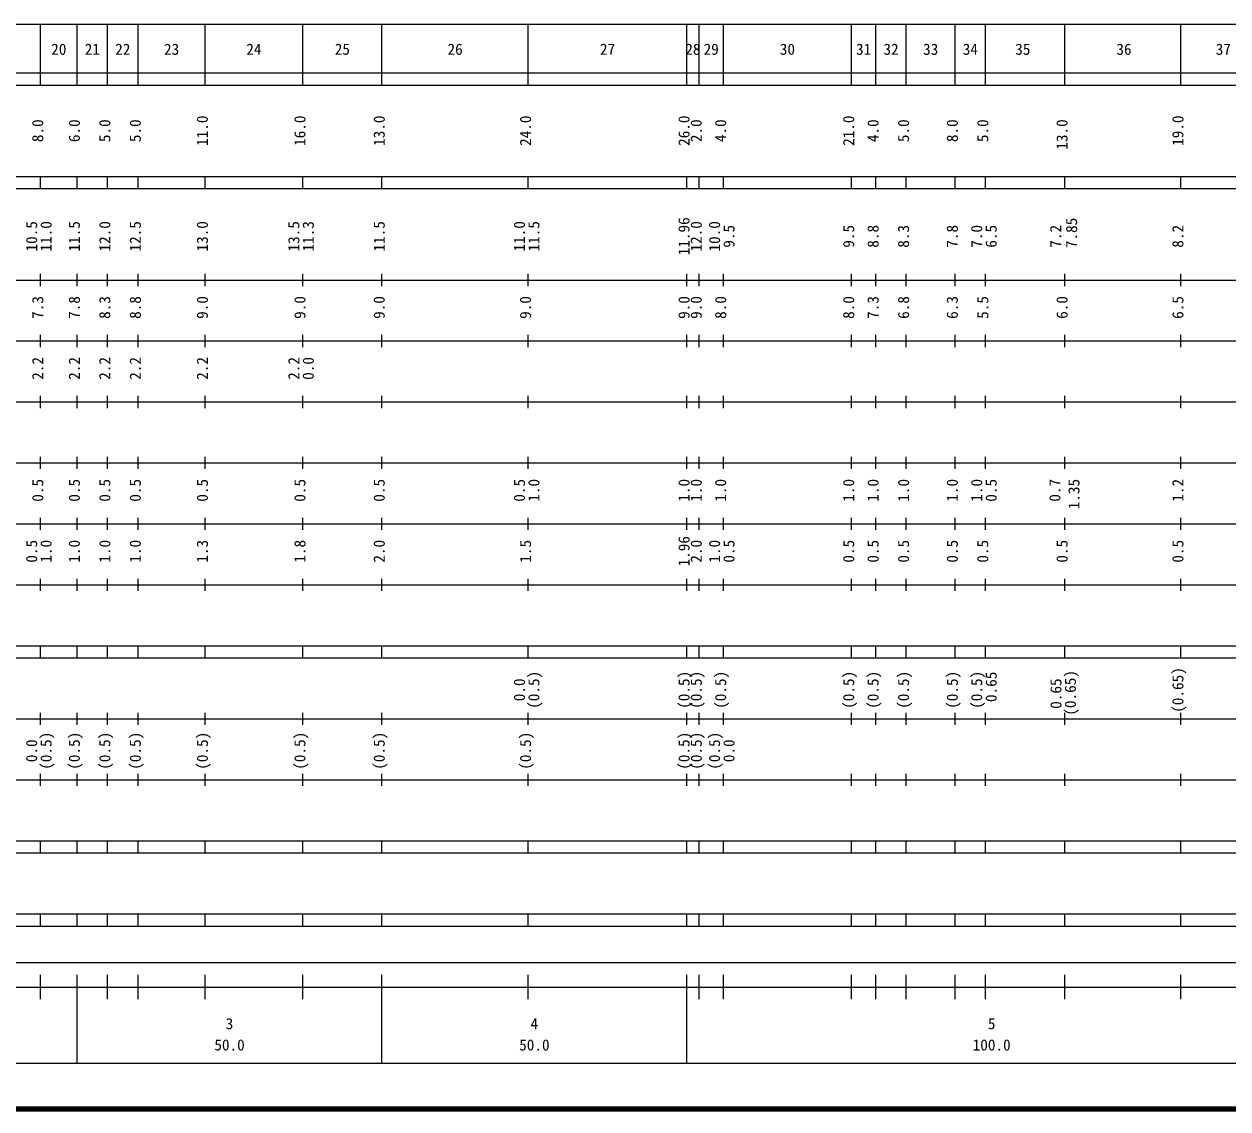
# Model space of a CAD drawing. Units: millimetres, scale not verified. Extents: x -116516170 to 680000, y -184933146 to 380000.
# Drawn here: x 259302 to 456750, y 20000 to 198000 of the extents above; entities that cross this region are included whole.
import ezdxf
from ezdxf.enums import TextEntityAlignment as Align

# ---------------------------------------------------------------- set-up
doc = ezdxf.new("R2010")
doc.units = ezdxf.units.MM
doc.header["$LTSCALE"] = 1000
doc.layers.add('M-TTL', color=2, linetype='Continuous', lineweight=13)
doc.layers.add('M-TTL-BAND', color=7, linetype='Continuous', lineweight=25)
doc.styles.add('ＭＳ ゴシック', font='')
doc.styles.get('ＭＳ ゴシック').set_extended_font_data('MS Gothic')

msp = doc.modelspace()

# ---------------------------------------------------------------- linework, layer by layer
at = {"layer": 'M-TTL', "lineweight": 140}
msp.add_line((40000, 20000), (680000, 20000), dxfattribs=at)
at = {"layer": 'M-TTL-BAND'}
for p, q in [((68000, 198000), (579000, 198000)), ((262000, 188000), (262000, 198000)), ((268000, 188000), (268000, 198000)), ((273000, 188000), (273000, 198000)), ((278000, 188000), (278000, 198000)), ((289000, 188000), (289000, 198000)), ((305000, 188000), (305000, 198000)), ((318000, 188000), (318000, 198000)), ((342000, 188000), (342000, 198000)), ((368000, 188000), (368000, 198000)), ((370000, 188000), (370000, 198000)), ((374000, 188000), (374000, 198000)), ((395000, 188000), (395000, 198000)), ((399000, 188000), (399000, 198000)), ((404000, 188000), (404000, 198000)), ((412000, 188000), (412000, 198000)), ((417000, 188000), (417000, 198000)), ((430000, 188000), (430000, 198000)), ((449000, 188000), (449000, 198000)), ((40000, 190000), (579000, 190000)), ((40000, 188000), (579000, 188000)), ((40000, 173000), (579000, 173000)), ((262000, 171000), (262000, 173000)), ((268000, 171000), (268000, 173000)), ((273000, 171000), (273000, 173000)), ((278000, 171000), (278000, 173000)), ((289000, 171000), (289000, 173000)), ((305000, 171000), (305000, 173000)), ((318000, 171000), (318000, 173000)), ((342000, 171000), (342000, 173000)), ((368000, 171000), (368000, 173000)), ((370000, 171000), (370000, 173000)), ((374000, 171000), (374000, 173000)), ((395000, 171000), (395000, 173000)), ((399000, 171000), (399000, 173000)), ((404000, 171000), (404000, 173000)), ((412000, 171000), (412000, 173000)), ((417000, 171000), (417000, 173000)), ((430000, 171000), (430000, 173000)), ((449000, 171000), (449000, 173000)), ((40000, 171000), (579000, 171000)), ((40000, 156000), (579000, 156000)), ((262000, 155000), (262000, 157000)), ((268000, 155000), (268000, 157000)), ((273000, 155000), (273000, 157000)), ((278000, 155000), (278000, 157000)), ((289000, 155000), (289000, 157000)), ((305000, 155000), (305000, 157000)), ((318000, 155000), (318000, 157000)), ((342000, 155000), (342000, 157000)), ((368000, 155000), (368000, 157000)), ((370000, 155000), (370000, 157000)), ((374000, 155000), (374000, 157000)), ((395000, 155000), (395000, 157000)), ((399000, 155000), (399000, 157000)), ((404000, 155000), (404000, 157000)), ((412000, 155000), (412000, 157000)), ((417000, 155000), (417000, 157000)), ((430000, 155000), (430000, 157000)), ((449000, 155000), (449000, 157000)), ((262000, 145000), (262000, 147000)), ((268000, 145000), (268000, 147000)), ((273000, 145000), (273000, 147000)), ((278000, 145000), (278000, 147000)), ((289000, 145000), (289000, 147000)), ((305000, 145000), (305000, 147000)), ((318000, 145000), (318000, 147000)), ((342000, 145000), (342000, 147000)), ((368000, 145000), (368000, 147000)), ((370000, 145000), (370000, 147000)), ((374000, 145000), (374000, 147000)), ((395000, 145000), (395000, 147000)), ((399000, 145000), (399000, 147000)), ((404000, 145000), (404000, 147000)), ((412000, 145000), (412000, 147000)), ((417000, 145000), (417000, 147000)), ((430000, 145000), (430000, 147000)), ((449000, 145000), (449000, 147000)), ((46000, 146000), (579000, 146000)), ((262000, 135000), (262000, 137000)), ((268000, 135000), (268000, 137000)), ((273000, 135000), (273000, 137000)), ((278000, 135000), (278000, 137000)), ((289000, 135000), (289000, 137000)), ((305000, 135000), (305000, 137000)), ((318000, 135000), (318000, 137000)), ((342000, 135000), (342000, 137000)), ((368000, 135000), (368000, 137000)), ((370000, 135000), (370000, 137000)), ((374000, 135000), (374000, 137000)), ((395000, 135000), (395000, 137000)), ((399000, 135000), (399000, 137000)), ((404000, 135000), (404000, 137000)), ((412000, 135000), (412000, 137000)), ((417000, 135000), (417000, 137000)), ((430000, 135000), (430000, 137000)), ((449000, 135000), (449000, 137000)), ((52000, 136000), (579000, 136000)), ((262000, 125000), (262000, 127000)), ((268000, 125000), (268000, 127000)), ((273000, 125000), (273000, 127000)), ((278000, 125000), (278000, 127000)), ((289000, 125000), (289000, 127000)), ((305000, 125000), (305000, 127000)), ((318000, 125000), (318000, 127000)), ((342000, 125000), (342000, 127000)), ((368000, 125000), (368000, 127000)), ((370000, 125000), (370000, 127000)), ((374000, 125000), (374000, 127000)), ((395000, 125000), (395000, 127000)), ((399000, 125000), (399000, 127000)), ((404000, 125000), (404000, 127000)), ((412000, 125000), (412000, 127000)), ((417000, 125000), (417000, 127000)), ((430000, 125000), (430000, 127000)), ((449000, 125000), (449000, 127000)), ((46000, 126000), (579000, 126000)), ((262000, 115000), (262000, 117000)), ((268000, 115000), (268000, 117000)), ((273000, 115000), (273000, 117000)), ((278000, 115000), (278000, 117000)), ((289000, 115000), (289000, 117000)), ((305000, 115000), (305000, 117000)), ((318000, 115000), (318000, 117000)), ((342000, 115000), (342000, 117000)), ((368000, 115000), (368000, 117000)), ((370000, 115000), (370000, 117000)), ((374000, 115000), (374000, 117000)), ((395000, 115000), (395000, 117000)), ((399000, 115000), (399000, 117000)), ((404000, 115000), (404000, 117000)), ((412000, 115000), (412000, 117000)), ((417000, 115000), (417000, 117000)), ((430000, 115000), (430000, 117000)), ((449000, 115000), (449000, 117000)), ((52000, 116000), (579000, 116000)), ((262000, 105000), (262000, 107000)), ((268000, 105000), (268000, 107000)), ((273000, 105000), (273000, 107000)), ((278000, 105000), (278000, 107000)), ((289000, 105000), (289000, 107000)), ((305000, 105000), (305000, 107000)), ((318000, 105000), (318000, 107000)), ((342000, 105000), (342000, 107000)), ((368000, 105000), (368000, 107000)), ((370000, 105000), (370000, 107000)), ((374000, 105000), (374000, 107000)), ((395000, 105000), (395000, 107000)), ((399000, 105000), (399000, 107000)), ((404000, 105000), (404000, 107000)), ((412000, 105000), (412000, 107000)), ((417000, 105000), (417000, 107000)), ((430000, 105000), (430000, 107000)), ((449000, 105000), (449000, 107000)), ((46000, 106000), (579000, 106000)), ((40000, 96000), (579000, 96000)), ((262000, 94000), (262000, 96000)), ((268000, 94000), (268000, 96000)), ((273000, 94000), (273000, 96000)), ((278000, 94000), (278000, 96000)), ((289000, 94000), (289000, 96000)), ((305000, 94000), (305000, 96000)), ((318000, 94000), (318000, 96000)), ((342000, 94000), (342000, 96000)), ((368000, 94000), (368000, 96000)), ((370000, 94000), (370000, 96000)), ((374000, 94000), (374000, 96000)), ((395000, 94000), (395000, 96000)), ((399000, 94000), (399000, 96000)), ((404000, 94000), (404000, 96000)), ((412000, 94000), (412000, 96000)), ((417000, 94000), (417000, 96000)), ((430000, 94000), (430000, 96000)), ((449000, 94000), (449000, 96000)), ((40000, 94000), (579000, 94000)), ((262000, 83000), (262000, 85000)), ((268000, 83000), (268000, 85000)), ((273000, 83000), (273000, 85000)), ((278000, 83000), (278000, 85000)), ((289000, 83000), (289000, 85000)), ((305000, 83000), (305000, 85000)), ((318000, 83000), (318000, 85000)), ((342000, 83000), (342000, 85000)), ((368000, 83000), (368000, 85000)), ((370000, 83000), (370000, 85000)), ((374000, 83000), (374000, 85000)), ((395000, 83000), (395000, 85000)), ((399000, 83000), (399000, 85000)), ((404000, 83000), (404000, 85000)), ((412000, 83000), (412000, 85000)), ((417000, 83000), (417000, 85000)), ((430000, 83000), (430000, 85000)), ((449000, 83000), (449000, 85000)), ((49000, 84000), (579000, 84000)), ((40000, 74000), (579000, 74000)), ((262000, 73000), (262000, 75000)), ((268000, 73000), (268000, 75000)), ((273000, 73000), (273000, 75000)), ((278000, 73000), (278000, 75000)), ((289000, 73000), (289000, 75000)), ((305000, 73000), (305000, 75000)), ((318000, 73000), (318000, 75000)), ((342000, 73000), (342000, 75000)), ((368000, 73000), (368000, 75000)), ((370000, 73000), (370000, 75000)), ((374000, 73000), (374000, 75000)), ((395000, 73000), (395000, 75000)), ((399000, 73000), (399000, 75000)), ((404000, 73000), (404000, 75000)), ((412000, 73000), (412000, 75000)), ((417000, 73000), (417000, 75000)), ((430000, 73000), (430000, 75000)), ((449000, 73000), (449000, 75000)), ((40000, 64000), (579000, 64000)), ((262000, 62000), (262000, 64000)), ((268000, 62000), (268000, 64000)), ((273000, 62000), (273000, 64000)), ((278000, 62000), (278000, 64000)), ((289000, 62000), (289000, 64000)), ((305000, 62000), (305000, 64000)), ((318000, 62000), (318000, 64000)), ((342000, 62000), (342000, 64000)), ((368000, 62000), (368000, 64000)), ((370000, 62000), (370000, 64000)), ((374000, 62000), (374000, 64000)), ((395000, 62000), (395000, 64000)), ((399000, 62000), (399000, 64000)), ((404000, 62000), (404000, 64000)), ((412000, 62000), (412000, 64000)), ((417000, 62000), (417000, 64000)), ((430000, 62000), (430000, 64000)), ((449000, 62000), (449000, 64000)), ((40000, 62000), (579000, 62000)), ((40000, 52000), (579000, 52000)), ((262000, 50000), (262000, 52000)), ((268000, 50000), (268000, 52000)), ((273000, 50000), (273000, 52000)), ((278000, 50000), (278000, 52000)), ((289000, 50000), (289000, 52000)), ((305000, 50000), (305000, 52000)), ((318000, 50000), (318000, 52000)), ((342000, 50000), (342000, 52000)), ((368000, 50000), (368000, 52000)), ((370000, 50000), (370000, 52000)), ((374000, 50000), (374000, 52000)), ((395000, 50000), (395000, 52000)), ((399000, 50000), (399000, 52000)), ((404000, 50000), (404000, 52000)), ((412000, 50000), (412000, 52000)), ((417000, 50000), (417000, 52000)), ((430000, 50000), (430000, 52000)), ((449000, 50000), (449000, 52000)), ((40000, 50000), (579000, 50000)), ((71000, 44000), (561000, 44000)), ((262000, 38000), (262000, 42000)), ((268000, 27500), (268000, 42000)), ((273000, 38000), (273000, 42000)), ((278000, 38000), (278000, 42000)), ((289000, 38000), (289000, 42000)), ((305000, 38000), (305000, 42000)), ((318000, 27500), (318000, 42000)), ((342000, 38000), (342000, 42000)), ((368000, 27500), (368000, 42000)), ((370000, 38000), (370000, 42000)), ((374000, 38000), (374000, 42000)), ((395000, 38000), (395000, 42000)), ((399000, 38000), (399000, 42000)), ((404000, 38000), (404000, 42000)), ((412000, 38000), (412000, 42000)), ((417000, 38000), (417000, 42000)), ((430000, 38000), (430000, 42000)), ((449000, 38000), (449000, 42000)), ((40000, 40000), (579000, 40000)), ((68000, 27500), (579000, 27500))]:
    msp.add_line(p, q, dxfattribs=at)

# ---------------------------------------------------------------- texts
at = {"layer": 'M-TTL-BAND', "style": 'ＭＳ ゴシック'}
for s, p in [('20', (265000, 192405)), ('21', (270500, 192405)), ('22', (275500, 192405)), ('23', (283500, 192405)), ('24', (297000, 192405)), ('25', (311500, 192405)), ('26', (330000, 192405)), ('27', (355000, 192405)), ('28', (369000, 192405)), ('29', (372000, 192405)), ('30', (384500, 192405)), ('31', (397000, 192405)), ('32', (401500, 192405)), ('33', (408000, 192405)), ('34', (414500, 192405)), ('35', (423114, 192405)), ('36', (439700, 192405)), ('37', (456000, 192405)), ('3', (293000, 32523)), ('4', (343000, 32523)), ('5', (418000, 32523)), ('50.0', (293000, 29033)), ('50.0', (343000, 29033)), ('100.0', (418000, 29033))]:
    msp.add_text(s, height=1833, dxfattribs=at).set_placement(p, align=Align.BOTTOM_CENTER)
for s, p in [('8.0', (263000, 180500)), ('6.0', (269000, 180500)), ('5.0', (274000, 180500)), ('5.0', (279000, 180500)), ('11.0', (290000, 180500)), ('16.0', (306000, 180500)), ('13.0', (319000, 180500)), ('24.0', (343000, 180500)), ('26.0', (369000, 180500)), ('2.0', (371000, 180500)), ('4.0', (375000, 180500)), ('21.0', (396000, 180500)), ('4.0', (400000, 180500)), ('5.0', (405000, 180500)), ('8.0', (413000, 180500)), ('5.0', (418000, 180500)), ('11.96', (369000, 163174)), ('10.5', (262000, 163174)), ('11.0', (264370, 163174)), ('11.5', (269000, 163174)), ('12.0', (274000, 163174)), ('12.5', (279000, 163174)), ('13.0', (290000, 163174)), ('13.5', (305000, 163174)), ('11.3', (307370, 163174)), ('11.5', (319000, 163174)), ('11.0', (342000, 163174)), ('11.5', (344370, 163174)), ('12.0', (371000, 163174)), ('10.0', (374000, 163174)), ('9.5', (376370, 163174)), ('9.5', (396000, 163174)), ('8.8', (400000, 163174)), ('8.3', (405000, 163174)), ('7.8', (413000, 163174)), ('7.0', (417000, 163174)), ('6.5', (419370, 163174)), ('7.3', (263000, 151500)), ('7.8', (269000, 151500)), ('8.3', (274000, 151500)), ('8.8', (279000, 151500)), ('9.0', (290000, 151500)), ('9.0', (306000, 151500)), ('9.0', (319000, 151500)), ('9.0', (343000, 151500)), ('9.0', (369000, 151500)), ('9.0', (371000, 151500)), ('8.0', (375000, 151500)), ('8.0', (396000, 151500)), ('7.3', (400000, 151500)), ('6.8', (405000, 151500)), ('6.3', (413000, 151500)), ('5.5', (418000, 151500)), ('6.5', (450000, 151500)), ('2.2', (263000, 141500)), ('2.2', (269000, 141500)), ('2.2', (274000, 141500)), ('2.2', (279000, 141500)), ('2.2', (290000, 141500)), ('2.2', (305000, 141500)), ('0.0', (307370, 141500)), ('0.5', (263000, 121500)), ('0.5', (269000, 121500)), ('0.5', (274000, 121500)), ('0.5', (279000, 121500)), ('0.5', (290000, 121500)), ('0.5', (306000, 121500)), ('0.5', (319000, 121500)), ('0.5', (342000, 121500)), ('1.0', (344370, 121500)), ('1.0', (369000, 121500)), ('1.0', (371000, 121500)), ('1.0', (375000, 121500)), ('1.0', (396000, 121500)), ('1.0', (400000, 121500)), ('1.0', (405000, 121500)), ('1.0', (413000, 121500)), ('1.0', (417000, 121500)), ('0.5', (419370, 121500)), ('0.5', (262000, 111500)), ('1.0', (264370, 111500)), ('1.0', (269000, 111500)), ('1.0', (274000, 111500)), ('1.0', (279000, 111500)), ('1.3', (290000, 111500)), ('1.8', (306000, 111500)), ('2.0', (319000, 111500)), ('1.5', (343000, 111500)), ('1.96', (369000, 111500)), ('2.0', (371000, 111500)), ('1.0', (374000, 111500)), ('0.5', (376370, 111500)), ('0.5', (396000, 111500)), ('0.5', (400000, 111500)), ('0.5', (405000, 111500)), ('0.5', (413000, 111500)), ('0.5', (418000, 111500)), ('0.5', (431000, 111500)), ('0.5', (450000, 111500)), ('(0.5)', (344370, 88764)), ('(0.5)', (369000, 88764)), ('(0.5)', (371000, 88764)), ('(0.5)', (375000, 88764)), ('(0.5)', (396000, 88764)), ('(0.5)', (400000, 88764)), ('(0.5)', (405000, 88764)), ('(0.5)', (413000, 88764)), ('(0.5)', (417000, 88764)), ('0.0', (342000, 88764)), ('(0.5)', (264370, 78764)), ('(0.5)', (269000, 78764)), ('(0.5)', (274000, 78764)), ('(0.5)', (279000, 78764)), ('(0.5)', (290000, 78764)), ('(0.5)', (306000, 78764)), ('(0.5)', (319000, 78764)), ('(0.5)', (343000, 78764)), ('(0.5)', (369000, 78764)), ('(0.5)', (371000, 78764)), ('(0.5)', (374000, 78764)), ('0.0', (262000, 78764)), ('0.0', (376370, 78764))]:
    msp.add_text(s, height=1833, rotation=90, dxfattribs=at).set_placement(p, align=Align.BOTTOM_CENTER)
for s, p in [('13.0', (431000, 182375)), ('19.0', (450000, 183000)), ('7.85', (432564, 166222)), ('7.2', (429958, 165049)), ('8.2', (450000, 165049)), ('6.0', (431000, 153375)), ('0.7', (429827, 123375)), ('1.35', (432954, 123375)), ('1.2', (450000, 123375)), ('0.65', (419370, 91747)), ('(0.65)', (432370, 92007)), ('(0.65)', (450000, 92478)), ('0.65', (430000, 90639))]:
    msp.add_text(s, height=1833, rotation=90, dxfattribs=at).set_placement(p, align=Align.BOTTOM_RIGHT)

doc.saveas('drawing.dxf')
